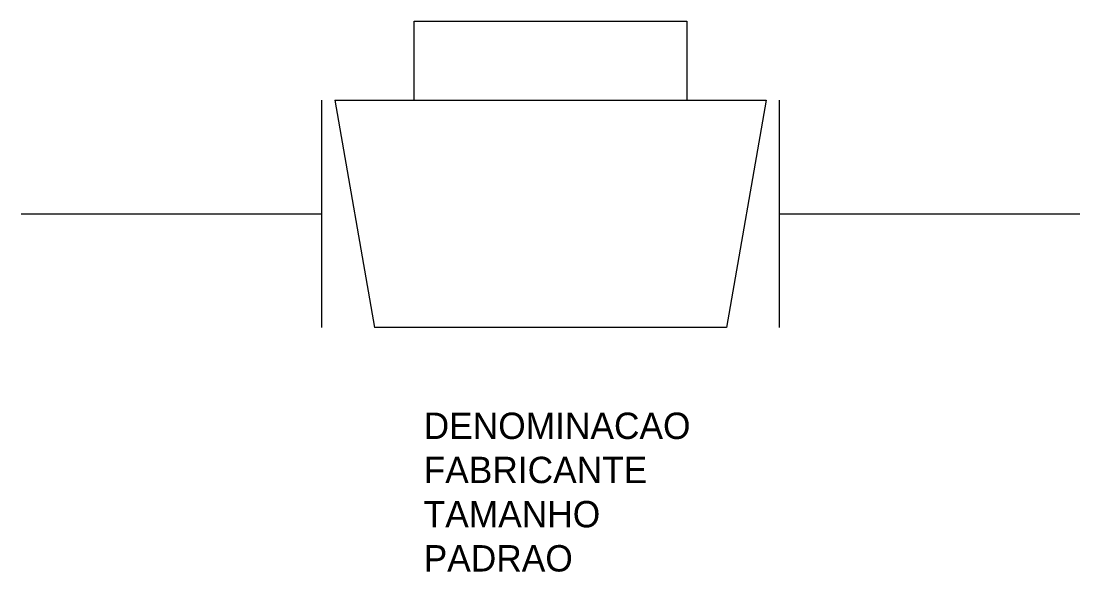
# Model space of a CAD drawing. Extents: x 94 to 294, y 102 to 206.
import ezdxf

# ---------------------------------------------------------------- set-up
doc = ezdxf.new("R2010")
doc.units = 0
doc.layers.add('TUPY', color=3, linetype='CONTINUOUS')

msp = doc.modelspace()

# ---------------------------------------------------------------- linework, layer by layer
at = {"layer": 'TUPY', "color": 0}
for p, q in [((168.47, 206.3), (220.08, 206.3)), ((168.47, 191.3), (168.47, 206.3)), ((220.08, 206.3), (220.08, 191.3)), ((150.97, 148.22), (150.97, 191.3)), ((153.47, 191.3), (235.08, 191.3)), ((153.47, 191.3), (160.97, 148.22)), ((235.08, 191.3), (227.58, 148.22)), ((237.58, 191.3), (237.58, 148.22)), ((94.06, 169.76), (150.97, 169.76)), ((237.58, 169.76), (294.49, 169.76)), ((227.58, 148.22), (160.97, 148.22))]:
    msp.add_line(p, q, dxfattribs=at)

# ---------------------------------------------------------------- texts
at = {"layer": 'TUPY', "color": 0, "flags": 1}
for tag, p, s in [('DENOMINACAO', (170.26, 127.1), 'REGISTRO COM MACHO'), ('FABRICANTE', (170.26, 118.73), ''), ('TAMANHO', (170.26, 110.35), ''), ('PADRAO', (170.26, 101.98), '')]:
    msp.add_attdef(tag, p, s, height=5, dxfattribs=at)

doc.saveas('drawing.dxf')
